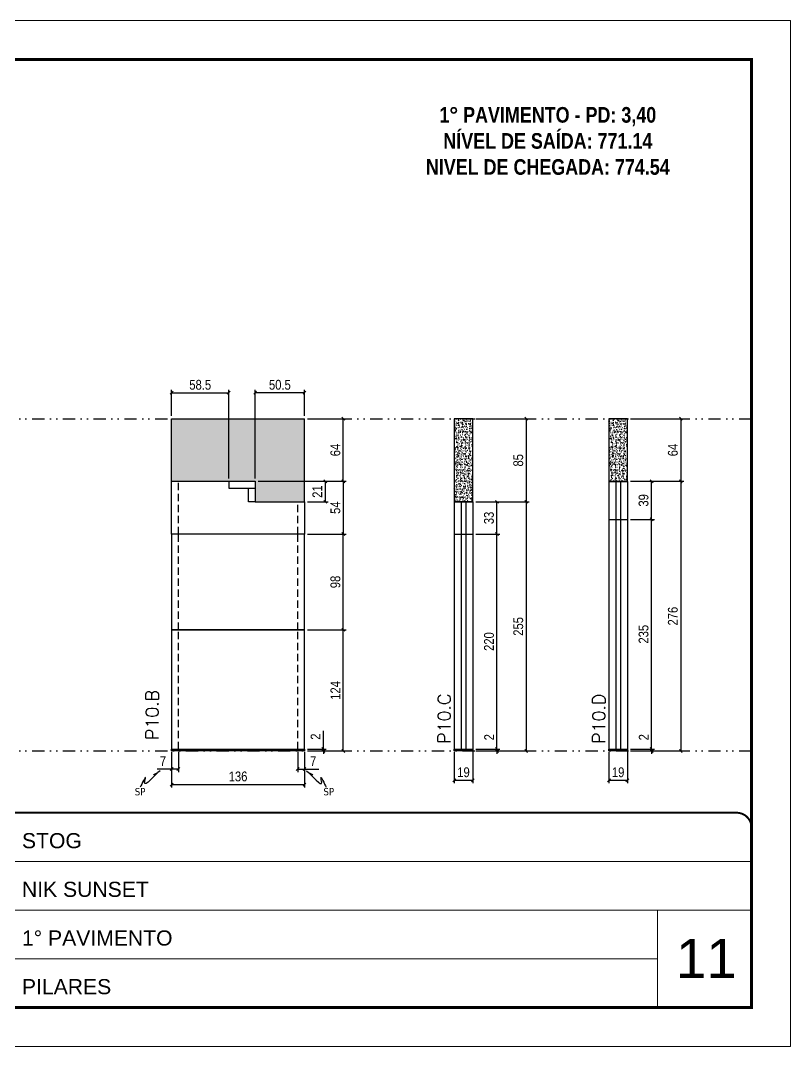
# Model space of a CAD drawing. Header units: millimetres. Extents: x 787 to 8287, y -592 to 17063.
# Drawn here: x 5306 to 6094, y 8597 to 9647 of the extents above; entities that cross this region are included whole.
import ezdxf

# ---------------------------------------------------------------- set-up
doc = ezdxf.new("R2010")
doc.units = ezdxf.units.MM
for name, pattern in [('CONTINUO', [0]), ('DASHED', [0.75, 0.5, -0.25]), ('DIVIDE2', [0.625, 0.25, -0.125, 0, -0.125, 0, -0.125]), ('HIDDEN', [0.375, 0.25, -0.125])]:
    doc.linetypes.add(name, pattern=pattern)
for name, color, linetype, lineweight in [('CARIMBO', 255, 'Continuous', 9), ('Folhas', 255, 'Continuous', 9), ('SARRAFO DE PRESSAO', 251, 'DASHED', 9), ('Texto Seção', 7, 'Continuous', 15)]:
    doc.layers.add(name, color=color, linetype=linetype, lineweight=lineweight)
for name, color, linetype in [('COTA', 241, 'Continuous'), ('NOMENCLATURA', 7, 'Continuous'), ('Nível', 160, 'Continuous'), ('Painéis', 200, 'Continuous'), ('SARR_2.2x7', 40, 'Continuous'), ('Sarrafo de Pressão', 42, 'HIDDEN'), ('texto', 7, 'Continuous')]:
    doc.layers.add(name, color=color, linetype=linetype)
doc.styles.add('ARIAL', font='arial.ttf')
doc.styles.add('COTA TECNICA', font='techl___.ttf', dxfattribs={"height": 10})
doc.styles.add('COTA TECNICA-50', font='techl___.ttf', dxfattribs={"height": 10})
doc.styles.add('REGUA-120', font='ROMANS.shx', dxfattribs={"height": 15})
doc.styles.add('ROMANC', font='techb___.ttf', dxfattribs={"height": 2.5})
doc.styles.get("Standard").update_dxf_attribs({"font": 'arial.ttf'})
doc.dimstyles.new('COTA PAINEL-50', dxfattribs={"dimtxt": 10, "dimasz": 3, "dimexe": 3, "dimexo": 3, "dimgap": 3, "dimtad": 1, "dimdec": 1, "dimzin": 12, "dimdsep": 46, "dimtxsty": 'COTA TECNICA-50', "dimblk1": 'OBLIQUE', "dimblk2": 'OBLIQUE', "dimsah": 1, "dimcen": 0.9, "dimclrd": 4, "dimclre": 4, "dimclrt": 240, "dimadec": 1, "dimazin": 3, "dimtfac": 1, "dimtdec": 1, "dimtmove": 0, "dimatfit": 3, "dimfxl": 0, "dimtolj": 1, "dimtzin": 12, "dimarcsym": 0})
doc.dimstyles.new('PAINEL', dxfattribs={"dimtxt": 10, "dimasz": 3, "dimexe": 3, "dimexo": 3, "dimgap": 3, "dimtad": 1, "dimdec": 1, "dimzin": 12, "dimdsep": 46, "dimtxsty": 'COTA TECNICA', "dimblk1": 'OBLIQUE', "dimblk2": 'OBLIQUE', "dimsah": 1, "dimcen": 0.9, "dimclrd": 4, "dimclre": 4, "dimclrt": 240, "dimadec": 1, "dimazin": 3, "dimtfac": 1, "dimtdec": 1, "dimtmove": 0, "dimatfit": 3, "dimfxl": 0, "dimtolj": 1, "dimtzin": 12, "dimarcsym": 0})
doc.dimstyles.get("Standard").update_dxf_attribs({"dimtxt": 0.18, "dimasz": 0.18, "dimexe": 0.18, "dimexo": 0.0625, "dimgap": 0.09, "dimtad": 0, "dimtih": 1, "dimtoh": 1, "dimdec": 4, "dimzin": 0, "dimdsep": 46, "dimtxsty": 'Standard', "dimcen": 0.09, "dimadec": 0, "dimazin": 0, "dimtfac": 1, "dimtdec": 4, "dimtofl": 0, "dimtmove": 0, "dimatfit": 3, "dimfxl": 0, "dimtolj": 1, "dimtzin": 0, "dimarcsym": 0})

# ---------------------------------------------------------------- blocks, each defined once
blk = doc.blocks.new('9999999999')
at = {"color": 30, "linetype": 'CONTINUO'}
for p, q in [((98564.6, 34379.6), (99584, 34379.6)), ((98564.6, 34329.8), (99488, 34329.8)), ((99584, 34329.8), (99488, 34329.8)), ((99488, 34329.8), (99488, 34230.2)), ((98564.6, 34280), (99488, 34280))]:
    blk.add_line(p, q, dxfattribs=at)
at = {"color": 30, "linetype": 'CONTINUO', "const_width": 2}
blk.add_lwpolyline([(99584, 34230.2), (99584, 34414.4, 0.414214), (99569, 34429.4), (98229, 34429.4, 0.414214), (98214, 34414.4), (98214, 34245.2, 0.414214), (98229, 34230.2), (99584, 34230.2)], format="xyb", dxfattribs=at)
at = {"layer": 'Folhas'}
blk.add_lwpolyline([(98139, 34190.2), (99624, 34190.2), (99624, 35240.2), (98139, 35240.2)], close=True, dxfattribs=at)
at = {"layer": 'Folhas', "color": 30, "const_width": 3}
blk.add_lwpolyline([(98214, 34230.2), (99584, 34230.2), (99584, 35200.2), (98214, 35200.2)], close=True, dxfattribs=at)
at = {"color": 7, "linetype": 'Continuous', "ltscale": 5, "style": 'ARIAL'}
for s, height, p in [('STOG', 15.48, (98837.7, 34393.1)), ('NIK SUNSET', 15.48, (98837.7, 34343.3)), ('1° PAVIMENTO', 15.483, (98837.7, 34293.5)), ('PILARES', 15.48, (98837.7, 34243.7))]:
    blk.add_text(s, height=height, dxfattribs=at).set_placement(p)
blk = doc.blocks.new('_Oblique')
at = {"color": 0, "linetype": 'ByBlock', "lineweight": -2}
blk.add_line((-0.5, -0.5), (0.5, 0.5), dxfattribs=at)
blk = doc.blocks.new('*D201')
at = {"layer": 'COTA', "color": 4, "lineweight": -2}
for p, q in [((5460.8, 8898.4), (5460.8, 8862)), ((5596.8, 8898.4), (5596.8, 8862)), ((5460.8, 8865), (5596.8, 8865))]:
    blk.add_line(p, q, dxfattribs=at)
at = {"layer": 'Defpoints', "color": 0}
for p in [(5460.8, 8901.4), (5596.8, 8901.4), (5596.8, 8865)]:
    blk.add_point(p, dxfattribs=at)
at = {"layer": 'COTA', "color": 4, "lineweight": -2, "xscale": 3, "yscale": 3, "zscale": 3, "rotation": 180}
blk.add_blockref('_Oblique', (5460.8, 8865), dxfattribs=at)
at = {"layer": 'COTA', "color": 4, "lineweight": -2, "xscale": 3, "yscale": 3, "zscale": 3}
blk.add_blockref('_Oblique', (5596.8, 8865), dxfattribs=at)
at = {"layer": 'COTA', "color": 240, "insert": (5528.8, 8873.3), "char_height": 10, "attachment_point": 5, "style": 'COTA TECNICA'}
blk.add_mtext('\\A1;136', dxfattribs=at)
blk = doc.blocks.new('*D202')
at = {"layer": 'COTA', "color": 4, "lineweight": -2}
for p, q in [((5460.8, 8896.4), (5460.8, 8877.9)), ((5467.8, 8898.4), (5467.8, 8877.9)), ((5460.8, 8880.9), (5446.1, 8880.9)), ((5467.8, 8880.9), (5460.8, 8880.9))]:
    blk.add_line(p, q, dxfattribs=at)
at = {"layer": 'Defpoints', "color": 0}
for p in [(5460.8, 8899.4), (5467.8, 8901.4), (5460.8, 8880.9)]:
    blk.add_point(p, dxfattribs=at)
at = {"layer": 'COTA', "color": 4, "lineweight": -2, "xscale": 3, "yscale": 3, "zscale": 3, "rotation": 180}
blk.add_blockref('_Oblique', (5460.8, 8880.9), dxfattribs=at)
at = {"layer": 'COTA', "color": 4, "lineweight": -2, "xscale": 3, "yscale": 3, "zscale": 3}
blk.add_blockref('_Oblique', (5467.8, 8880.9), dxfattribs=at)
at = {"layer": 'COTA', "color": 240, "insert": (5452, 8889), "char_height": 10, "attachment_point": 5, "style": 'COTA TECNICA-50'}
blk.add_mtext('\\A1;7', dxfattribs=at)
blk = doc.blocks.new('*D203')
at = {"layer": 'COTA', "color": 4, "lineweight": -2}
for p, q in [((5589.8, 8898.4), (5589.8, 8877.9)), ((5596.8, 8896.4), (5596.8, 8877.9)), ((5589.8, 8880.9), (5596.8, 8880.9)), ((5596.8, 8880.9), (5611.6, 8880.9))]:
    blk.add_line(p, q, dxfattribs=at)
at = {"layer": 'Defpoints', "color": 0}
for p in [(5589.8, 8901.4), (5596.8, 8899.4), (5596.8, 8880.9)]:
    blk.add_point(p, dxfattribs=at)
at = {"layer": 'COTA', "color": 4, "lineweight": -2, "xscale": 3, "yscale": 3, "zscale": 3, "rotation": 180}
blk.add_blockref('_Oblique', (5589.8, 8880.9), dxfattribs=at)
at = {"layer": 'COTA', "color": 4, "lineweight": -2, "xscale": 3, "yscale": 3, "zscale": 3}
blk.add_blockref('_Oblique', (5596.8, 8880.9), dxfattribs=at)
at = {"layer": 'COTA', "color": 240, "insert": (5605.7, 8889), "char_height": 10, "attachment_point": 5, "style": 'COTA TECNICA-50'}
blk.add_mtext('\\A1;7', dxfattribs=at)
blk = doc.blocks.new('*D204')
at = {"layer": 'COTA', "color": 4, "linetype": 'ByBlock', "lineweight": -2}
for p, q in [((5599.8, 9023.4), (5639.5, 9023.4)), ((5636.5, 8899.4), (5636.5, 9023.4)), ((5599.8, 8899.4), (5639.5, 8899.4))]:
    blk.add_line(p, q, dxfattribs=at)
at = {"layer": 'Defpoints', "color": 0, "linetype": 'ByBlock'}
for p in [(5596.8, 9023.4), (5636.5, 9023.4), (5596.8, 8899.4)]:
    blk.add_point(p, dxfattribs=at)
at = {"layer": 'COTA', "color": 4, "linetype": 'ByBlock', "lineweight": -2, "xscale": 3, "yscale": 3, "zscale": 3}
for p, rotation in [((5636.5, 9023.4), 90), ((5636.5, 8899.4), 270)]:
    blk.add_blockref('_Oblique', p, dxfattribs=dict(at, rotation=rotation))
at = {"layer": 'COTA', "color": 240, "linetype": 'ByBlock', "insert": (5628.4, 8961.4), "char_height": 10, "attachment_point": 5, "rotation": 90, "style": 'COTA TECNICA'}
blk.add_mtext('\\A1;124', dxfattribs=at)
blk = doc.blocks.new('*D205')
at = {"layer": 'COTA', "color": 4, "lineweight": -2}
for p, q in [((5616.1, 8901.4), (5616.1, 8920.2)), ((5599.8, 8901.4), (5619.1, 8901.4)), ((5599.8, 8899.4), (5619.1, 8899.4)), ((5616.1, 8899.4), (5616.1, 8901.4)), ((5616.1, 8899.4), (5616.1, 8896.4))]:
    blk.add_line(p, q, dxfattribs=at)
at = {"layer": 'Defpoints', "color": 0}
for p in [(5596.8, 8901.4), (5596.8, 8899.4), (5616.1, 8899.4)]:
    blk.add_point(p, dxfattribs=at)
at = {"layer": 'COTA', "color": 4, "lineweight": -2, "xscale": 3, "yscale": 3, "zscale": 3}
for p, rotation in [((5616.1, 8901.4), 270), ((5616.1, 8899.4), 90)]:
    blk.add_blockref('_Oblique', p, dxfattribs=dict(at, rotation=rotation))
at = {"layer": 'COTA', "color": 240, "insert": (5608.1, 8914.1), "char_height": 10, "attachment_point": 5, "rotation": 90, "style": 'COTA TECNICA-50'}
blk.add_mtext('\\A1;2', dxfattribs=at)
blk = doc.blocks.new('*D206')
at = {"layer": 'COTA', "color": 4, "linetype": 'ByBlock', "lineweight": -2}
for p, q in [((5599.8, 9023.4), (5639.5, 9023.4)), ((5636.5, 8899.4), (5636.5, 9023.4)), ((5599.8, 8899.4), (5639.5, 8899.4))]:
    blk.add_line(p, q, dxfattribs=at)
at = {"layer": 'Defpoints', "color": 0, "linetype": 'ByBlock'}
for p in [(5596.8, 9023.4), (5636.5, 9023.4), (5596.8, 8899.4)]:
    blk.add_point(p, dxfattribs=at)
at = {"layer": 'COTA', "color": 4, "linetype": 'ByBlock', "lineweight": -2, "xscale": 3, "yscale": 3, "zscale": 3}
for p, rotation in [((5636.5, 9023.4), 90), ((5636.5, 8899.4), 270)]:
    blk.add_blockref('_Oblique', p, dxfattribs=dict(at, rotation=rotation))
at = {"layer": 'COTA', "color": 240, "linetype": 'ByBlock', "insert": (5628.4, 8961.4), "char_height": 10, "attachment_point": 5, "rotation": 90, "style": 'COTA TECNICA'}
blk.add_mtext('\\A1;124', dxfattribs=at)
blk = doc.blocks.new('*D207')
at = {"layer": 'COTA', "color": 4, "lineweight": -2}
for p, q in [((5599.8, 9121.4), (5639.5, 9121.4)), ((5636.5, 9023.4), (5636.5, 9121.4)), ((5599.8, 9023.4), (5639.5, 9023.4))]:
    blk.add_line(p, q, dxfattribs=at)
at = {"layer": 'Defpoints', "color": 0}
for p in [(5596.8, 9121.4), (5636.5, 9121.4), (5596.8, 9023.4)]:
    blk.add_point(p, dxfattribs=at)
at = {"layer": 'COTA', "color": 4, "lineweight": -2, "xscale": 3, "yscale": 3, "zscale": 3}
for p, rotation in [((5636.5, 9121.4), 90), ((5636.5, 9023.4), 270)]:
    blk.add_blockref('_Oblique', p, dxfattribs=dict(at, rotation=rotation))
at = {"layer": 'COTA', "color": 240, "insert": (5628.4, 9072.4), "char_height": 10, "attachment_point": 5, "rotation": 90, "style": 'COTA TECNICA-50'}
blk.add_mtext('\\A1;98', dxfattribs=at)
blk = doc.blocks.new('*D208')
at = {"layer": 'COTA', "color": 4, "lineweight": -2}
for p, q in [((5599.8, 9239.4), (5639.5, 9239.4)), ((5636.5, 9175.4), (5636.5, 9239.4)), ((5549.3, 9175.4), (5639.5, 9175.4))]:
    blk.add_line(p, q, dxfattribs=at)
at = {"layer": 'Defpoints', "color": 0}
for p in [(5596.8, 9239.4), (5636.5, 9239.4), (5546.3, 9175.4)]:
    blk.add_point(p, dxfattribs=at)
at = {"layer": 'COTA', "color": 4, "lineweight": -2, "xscale": 3, "yscale": 3, "zscale": 3}
for p, rotation in [((5636.5, 9239.4), 90), ((5636.5, 9175.4), 270)]:
    blk.add_blockref('_Oblique', p, dxfattribs=dict(at, rotation=rotation))
at = {"layer": 'COTA', "color": 240, "insert": (5628.4, 9207.4), "char_height": 10, "attachment_point": 5, "rotation": 90, "style": 'COTA TECNICA-50'}
blk.add_mtext('\\A1;64', dxfattribs=at)
blk = doc.blocks.new('*D209')
at = {"layer": 'COTA', "color": 4, "lineweight": -2}
for p, q in [((5549.3, 9175.4), (5639.5, 9175.4)), ((5636.5, 9175.4), (5636.5, 9121.4)), ((5599.8, 9121.4), (5639.5, 9121.4))]:
    blk.add_line(p, q, dxfattribs=at)
at = {"layer": 'Defpoints', "color": 0}
for p in [(5546.3, 9175.4), (5596.8, 9121.4), (5636.5, 9121.4)]:
    blk.add_point(p, dxfattribs=at)
at = {"layer": 'COTA', "color": 4, "lineweight": -2, "xscale": 3, "yscale": 3, "zscale": 3}
for p, rotation in [((5636.5, 9175.4), 90), ((5636.5, 9121.4), 270)]:
    blk.add_blockref('_Oblique', p, dxfattribs=dict(at, rotation=rotation))
at = {"layer": 'COTA', "color": 240, "insert": (5628.4, 9148.4), "char_height": 10, "attachment_point": 5, "rotation": 90, "style": 'COTA TECNICA-50'}
blk.add_mtext('\\A1;54', dxfattribs=at)
blk = doc.blocks.new('*D210')
at = {"layer": 'COTA', "color": 4, "lineweight": -2}
for p, q in [((5750, 8898.4), (5750, 8866.5)), ((5769, 8898.4), (5769, 8866.5)), ((5750, 8869.5), (5769, 8869.5))]:
    blk.add_line(p, q, dxfattribs=at)
at = {"layer": 'Defpoints', "color": 0}
for p in [(5750, 8901.4), (5769, 8901.4), (5769, 8869.5)]:
    blk.add_point(p, dxfattribs=at)
at = {"layer": 'COTA', "color": 4, "lineweight": -2, "xscale": 3, "yscale": 3, "zscale": 3, "rotation": 180}
blk.add_blockref('_Oblique', (5750, 8869.5), dxfattribs=at)
at = {"layer": 'COTA', "color": 4, "lineweight": -2, "xscale": 3, "yscale": 3, "zscale": 3}
blk.add_blockref('_Oblique', (5769, 8869.5), dxfattribs=at)
at = {"layer": 'COTA', "color": 240, "insert": (5759.5, 8877.6), "char_height": 10, "attachment_point": 5, "style": 'COTA TECNICA'}
blk.add_mtext('\\A1;19', dxfattribs=at)
blk = doc.blocks.new('*D211')
at = {"layer": 'COTA', "color": 4, "lineweight": -2}
for p, q in [((5793.7, 8901.4), (5793.7, 8919.5)), ((5772, 8901.4), (5796.7, 8901.4)), ((5772, 8899.4), (5796.7, 8899.4)), ((5793.7, 8899.4), (5793.7, 8901.4)), ((5793.7, 8899.4), (5793.7, 8896.4))]:
    blk.add_line(p, q, dxfattribs=at)
at = {"layer": 'Defpoints', "color": 0}
for p in [(5769, 8901.4), (5769, 8899.4), (5793.7, 8901.4)]:
    blk.add_point(p, dxfattribs=at)
at = {"layer": 'COTA', "color": 4, "lineweight": -2, "xscale": 3, "yscale": 3, "zscale": 3}
for p, rotation in [((5793.7, 8901.4), 270), ((5793.7, 8899.4), 90)]:
    blk.add_blockref('_Oblique', p, dxfattribs=dict(at, rotation=rotation))
at = {"layer": 'COTA', "color": 240, "insert": (5785.7, 8913.5), "char_height": 10, "attachment_point": 5, "rotation": 90, "style": 'COTA TECNICA-50'}
blk.add_mtext('\\A1;2', dxfattribs=at)
blk = doc.blocks.new('*D1184')
at = {"layer": 'COTA', "color": 4, "linetype": 'ByBlock', "lineweight": -2}
for p, q in [((5772, 9239.4), (5826.6, 9239.4)), ((5823.6, 9239.4), (5823.6, 9154.4)), ((5772, 9154.4), (5826.6, 9154.4))]:
    blk.add_line(p, q, dxfattribs=at)
at = {"layer": 'Defpoints', "color": 0, "linetype": 'ByBlock'}
for p in [(5769, 9239.4), (5769, 9154.4), (5823.6, 9154.4)]:
    blk.add_point(p, dxfattribs=at)
at = {"layer": 'COTA', "color": 4, "linetype": 'ByBlock', "lineweight": -2, "xscale": 3, "yscale": 3, "zscale": 3}
for p, rotation in [((5823.6, 9239.4), 90), ((5823.6, 9154.4), 270)]:
    blk.add_blockref('_Oblique', p, dxfattribs=dict(at, rotation=rotation))
at = {"layer": 'COTA', "color": 240, "linetype": 'ByBlock', "insert": (5815.5, 9196.9), "char_height": 10, "attachment_point": 5, "rotation": 90, "style": 'COTA TECNICA'}
blk.add_mtext('\\A1;85', dxfattribs=at)
blk = doc.blocks.new('*D1190')
at = {"layer": 'COTA', "color": 4, "lineweight": -2}
for p, q in [((5772, 9121.4), (5796.7, 9121.4)), ((5793.7, 8901.4), (5793.7, 9121.4)), ((5772, 8901.4), (5796.7, 8901.4))]:
    blk.add_line(p, q, dxfattribs=at)
at = {"layer": 'Defpoints', "color": 0}
for p in [(5769, 9121.4), (5793.7, 9121.4), (5769, 8901.4)]:
    blk.add_point(p, dxfattribs=at)
at = {"layer": 'COTA', "color": 4, "lineweight": -2, "xscale": 3, "yscale": 3, "zscale": 3}
for p, rotation in [((5793.7, 9121.4), 90), ((5793.7, 8901.4), 270)]:
    blk.add_blockref('_Oblique', p, dxfattribs=dict(at, rotation=rotation))
at = {"layer": 'COTA', "color": 240, "insert": (5785.6, 9011.4), "char_height": 10, "attachment_point": 5, "rotation": 90, "style": 'COTA TECNICA-50'}
blk.add_mtext('\\A1;220', dxfattribs=at)
blk = doc.blocks.new('*D217')
at = {"layer": 'COTA', "color": 4, "lineweight": -2}
for p, q in [((5772, 9154.4), (5796.7, 9154.4)), ((5793.7, 9121.4), (5793.7, 9154.4)), ((5772, 9121.4), (5796.7, 9121.4))]:
    blk.add_line(p, q, dxfattribs=at)
at = {"layer": 'Defpoints', "color": 0}
for p in [(5769, 9154.4), (5793.7, 9154.4), (5769, 9121.4)]:
    blk.add_point(p, dxfattribs=at)
at = {"layer": 'COTA', "color": 4, "lineweight": -2, "xscale": 3, "yscale": 3, "zscale": 3}
for p, rotation in [((5793.7, 9154.4), 90), ((5793.7, 9121.4), 270)]:
    blk.add_blockref('_Oblique', p, dxfattribs=dict(at, rotation=rotation))
at = {"layer": 'COTA', "color": 240, "insert": (5785.5, 9137.9), "char_height": 10, "attachment_point": 5, "rotation": 90, "style": 'COTA TECNICA-50'}
blk.add_mtext('\\A1;33', dxfattribs=at)
blk = doc.blocks.new('*D218')
at = {"layer": 'COTA', "color": 4, "lineweight": -2}
for p, q in [((5546.3, 9178.4), (5546.3, 9269)), ((5596.8, 9266), (5546.3, 9266)), ((5596.8, 9242.4), (5596.8, 9269))]:
    blk.add_line(p, q, dxfattribs=at)
at = {"layer": 'Defpoints', "color": 0}
for p in [(5546.3, 9266), (5596.8, 9239.4), (5546.3, 9175.4)]:
    blk.add_point(p, dxfattribs=at)
at = {"layer": 'COTA', "color": 4, "lineweight": -2, "xscale": 3, "yscale": 3, "zscale": 3, "rotation": 180}
blk.add_blockref('_Oblique', (5546.3, 9266), dxfattribs=at)
at = {"layer": 'COTA', "color": 4, "lineweight": -2, "xscale": 3, "yscale": 3, "zscale": 3}
blk.add_blockref('_Oblique', (5596.8, 9266), dxfattribs=at)
at = {"layer": 'COTA', "color": 240, "insert": (5571.6, 9274.1), "char_height": 10, "attachment_point": 5, "style": 'COTA TECNICA'}
blk.add_mtext('\\A1;50.5', dxfattribs=at)
blk = doc.blocks.new('*D219')
at = {"layer": 'COTA', "color": 4, "lineweight": -2}
for p, q in [((5908.2, 8898.4), (5908.2, 8866.5)), ((5927.2, 8898.4), (5927.2, 8866.5)), ((5908.2, 8869.5), (5927.2, 8869.5))]:
    blk.add_line(p, q, dxfattribs=at)
at = {"layer": 'Defpoints', "color": 0}
for p in [(5908.2, 8901.4), (5927.2, 8901.4), (5927.2, 8869.5)]:
    blk.add_point(p, dxfattribs=at)
at = {"layer": 'COTA', "color": 4, "lineweight": -2, "xscale": 3, "yscale": 3, "zscale": 3, "rotation": 180}
blk.add_blockref('_Oblique', (5908.2, 8869.5), dxfattribs=at)
at = {"layer": 'COTA', "color": 4, "lineweight": -2, "xscale": 3, "yscale": 3, "zscale": 3}
blk.add_blockref('_Oblique', (5927.2, 8869.5), dxfattribs=at)
at = {"layer": 'COTA', "color": 240, "insert": (5917.7, 8877.6), "char_height": 10, "attachment_point": 5, "style": 'COTA TECNICA'}
blk.add_mtext('\\A1;19', dxfattribs=at)
blk = doc.blocks.new('*D3305')
at = {"layer": 'Defpoints', "color": 0}
for p in [(5769, 9154.4), (5769, 8899.4), (5823.6, 8899.4)]:
    blk.add_point(p, dxfattribs=at)
at = {"layer": 'Painéis', "color": 4, "lineweight": -2}
for p, q in [((5772, 9154.4), (5826.6, 9154.4)), ((5823.6, 9154.4), (5823.6, 8899.4)), ((5772, 8899.4), (5826.6, 8899.4))]:
    blk.add_line(p, q, dxfattribs=at)
at = {"layer": 'Painéis', "color": 4, "lineweight": -2, "xscale": 3, "yscale": 3, "zscale": 3}
for p, rotation in [((5823.6, 9154.4), 90), ((5823.6, 8899.4), 270)]:
    blk.add_blockref('_Oblique', p, dxfattribs=dict(at, rotation=rotation))
at = {"layer": 'Painéis', "color": 240, "insert": (5815.5, 9026.9), "char_height": 10, "attachment_point": 5, "rotation": 90, "style": 'COTA TECNICA'}
blk.add_mtext('\\A1;255', dxfattribs=at)
blk = doc.blocks.new('*D3306')
at = {"layer": 'COTA', "color": 4, "lineweight": -2}
for p, q in [((5951.9, 8901.4), (5951.9, 8919.5)), ((5930.2, 8901.4), (5954.9, 8901.4)), ((5930.2, 8899.4), (5954.9, 8899.4)), ((5951.9, 8899.4), (5951.9, 8901.4)), ((5951.9, 8899.4), (5951.9, 8896.4))]:
    blk.add_line(p, q, dxfattribs=at)
at = {"layer": 'Defpoints', "color": 0}
for p in [(5927.2, 8901.4), (5927.2, 8899.4), (5951.9, 8901.4)]:
    blk.add_point(p, dxfattribs=at)
at = {"layer": 'COTA', "color": 4, "lineweight": -2, "xscale": 3, "yscale": 3, "zscale": 3}
for p, rotation in [((5951.9, 8901.4), 270), ((5951.9, 8899.4), 90)]:
    blk.add_blockref('_Oblique', p, dxfattribs=dict(at, rotation=rotation))
at = {"layer": 'COTA', "color": 240, "insert": (5943.9, 8913.5), "char_height": 10, "attachment_point": 5, "rotation": 90, "style": 'COTA TECNICA-50'}
blk.add_mtext('\\A1;2', dxfattribs=at)
blk = doc.blocks.new('*D3309')
at = {"layer": 'COTA', "color": 4, "linetype": 'ByBlock', "lineweight": -2}
for p, q in [((5930.2, 9239.4), (5984.8, 9239.4)), ((5981.8, 9239.4), (5981.8, 9175.4)), ((5930.2, 9175.4), (5984.8, 9175.4))]:
    blk.add_line(p, q, dxfattribs=at)
at = {"layer": 'Defpoints', "color": 0, "linetype": 'ByBlock'}
for p in [(5927.2, 9239.4), (5927.2, 9175.4), (5981.8, 9175.4)]:
    blk.add_point(p, dxfattribs=at)
at = {"layer": 'COTA', "color": 4, "linetype": 'ByBlock', "lineweight": -2, "xscale": 3, "yscale": 3, "zscale": 3}
for p, rotation in [((5981.8, 9239.4), 90), ((5981.8, 9175.4), 270)]:
    blk.add_blockref('_Oblique', p, dxfattribs=dict(at, rotation=rotation))
at = {"layer": 'COTA', "color": 240, "linetype": 'ByBlock', "insert": (5973.7, 9207.4), "char_height": 10, "attachment_point": 5, "rotation": 90, "style": 'COTA TECNICA'}
blk.add_mtext('\\A1;64', dxfattribs=at)
blk = doc.blocks.new('*D3310')
at = {"layer": 'COTA', "color": 4, "lineweight": -2}
for p, q in [((5930.2, 9136.4), (5954.9, 9136.4)), ((5951.9, 8901.4), (5951.9, 9136.4)), ((5930.2, 8901.4), (5954.9, 8901.4))]:
    blk.add_line(p, q, dxfattribs=at)
at = {"layer": 'Defpoints', "color": 0}
for p in [(5927.2, 9136.4), (5951.9, 9136.4), (5927.2, 8901.4)]:
    blk.add_point(p, dxfattribs=at)
at = {"layer": 'COTA', "color": 4, "lineweight": -2, "xscale": 3, "yscale": 3, "zscale": 3}
for p, rotation in [((5951.9, 9136.4), 90), ((5951.9, 8901.4), 270)]:
    blk.add_blockref('_Oblique', p, dxfattribs=dict(at, rotation=rotation))
at = {"layer": 'COTA', "color": 240, "insert": (5943.7, 9018.9), "char_height": 10, "attachment_point": 5, "rotation": 90, "style": 'COTA TECNICA-50'}
blk.add_mtext('\\A1;235', dxfattribs=at)
blk = doc.blocks.new('*D3307')
at = {"layer": 'COTA', "color": 4, "lineweight": -2}
for p, q in [((5930.2, 9175.4), (5954.9, 9175.4)), ((5951.9, 9136.4), (5951.9, 9175.4)), ((5930.2, 9136.4), (5954.9, 9136.4))]:
    blk.add_line(p, q, dxfattribs=at)
at = {"layer": 'Defpoints', "color": 0}
for p in [(5927.2, 9175.4), (5951.9, 9175.4), (5927.2, 9136.4)]:
    blk.add_point(p, dxfattribs=at)
at = {"layer": 'COTA', "color": 4, "lineweight": -2, "xscale": 3, "yscale": 3, "zscale": 3}
for p, rotation in [((5951.9, 9175.4), 90), ((5951.9, 9136.4), 270)]:
    blk.add_blockref('_Oblique', p, dxfattribs=dict(at, rotation=rotation))
at = {"layer": 'COTA', "color": 240, "insert": (5943.7, 9155.9), "char_height": 10, "attachment_point": 5, "rotation": 90, "style": 'COTA TECNICA-50'}
blk.add_mtext('\\A1;39', dxfattribs=at)
blk = doc.blocks.new('*D3308')
at = {"layer": 'Defpoints', "color": 0}
for p in [(5927.2, 9175.4), (5927.2, 8899.4), (5981.8, 8899.4)]:
    blk.add_point(p, dxfattribs=at)
at = {"layer": 'Painéis', "color": 4, "lineweight": -2}
for p, q in [((5930.2, 9175.4), (5984.8, 9175.4)), ((5981.8, 9175.4), (5981.8, 8899.4)), ((5930.2, 8899.4), (5984.8, 8899.4))]:
    blk.add_line(p, q, dxfattribs=at)
at = {"layer": 'Painéis', "color": 4, "lineweight": -2, "xscale": 3, "yscale": 3, "zscale": 3}
for p, rotation in [((5981.8, 9175.4), 90), ((5981.8, 8899.4), 270)]:
    blk.add_blockref('_Oblique', p, dxfattribs=dict(at, rotation=rotation))
at = {"layer": 'Painéis', "color": 240, "insert": (5973.7, 9037.4), "char_height": 10, "attachment_point": 5, "rotation": 90, "style": 'COTA TECNICA'}
blk.add_mtext('\\A1;276', dxfattribs=at)
blk = doc.blocks.new('*D3313')
at = {"layer": 'Defpoints', "color": 0}
for p in [(5596.8, 9175.4), (5596.8, 9154.4), (5618, 9154.4)]:
    blk.add_point(p, dxfattribs=at)
at = {"layer": 'Painéis', "color": 4, "lineweight": -2}
for p, q in [((5599.8, 9175.4), (5621, 9175.4)), ((5618, 9175.4), (5618, 9154.4)), ((5599.8, 9154.4), (5621, 9154.4))]:
    blk.add_line(p, q, dxfattribs=at)
at = {"layer": 'Painéis', "color": 4, "lineweight": -2, "xscale": 3, "yscale": 3, "zscale": 3}
for p, rotation in [((5618, 9175.4), 90), ((5618, 9154.4), 270)]:
    blk.add_blockref('_Oblique', p, dxfattribs=dict(at, rotation=rotation))
at = {"layer": 'Painéis', "color": 240, "insert": (5609.9, 9164.9), "char_height": 10, "attachment_point": 5, "rotation": 90, "style": 'COTA TECNICA'}
blk.add_mtext('\\A1;21', dxfattribs=at)
blk = doc.blocks.new('*D3314')
at = {"layer": 'Defpoints', "color": 0}
for p in [(5519.3, 9266), (5460.8, 9239.4), (5519.3, 9175.4)]:
    blk.add_point(p, dxfattribs=at)
at = {"layer": 'Painéis', "color": 4, "lineweight": -2}
for p, q in [((5460.8, 9242.4), (5460.8, 9269)), ((5460.8, 9266), (5519.3, 9266)), ((5519.3, 9178.4), (5519.3, 9269))]:
    blk.add_line(p, q, dxfattribs=at)
at = {"layer": 'Painéis', "color": 4, "lineweight": -2, "xscale": 3, "yscale": 3, "zscale": 3, "rotation": 180}
blk.add_blockref('_Oblique', (5460.8, 9266), dxfattribs=at)
at = {"layer": 'Painéis', "color": 4, "lineweight": -2, "xscale": 3, "yscale": 3, "zscale": 3}
blk.add_blockref('_Oblique', (5519.3, 9266), dxfattribs=at)
at = {"layer": 'Painéis', "color": 240, "insert": (5490.1, 9274.1), "char_height": 10, "attachment_point": 5, "style": 'COTA TECNICA'}
blk.add_mtext('\\A1;58.5', dxfattribs=at)

msp = doc.modelspace()

# ---------------------------------------------------------------- hatches: boundary and pattern name
at = {"layer": 'COTA', "linetype": 'ByBlock'}
h = msp.add_hatch(dxfattribs=at)
h.set_pattern_fill('AR-CONC', color=256, scale=0.03)
h.set_pattern_definition([(50, (-3307.9125, 5127.411), (5.46554, -0.4781726), [0.5715, -6.2865]), (355, (-3307.9125, 5127.411), (-1.0573026, 5.7317054), [0.4572, -5.0292175]), (100.451445, (-3307.457, 5127.371), (4.4082374, 5.2535326), [0.4857003, -5.3427073]), (46.1842, (-3307.9125, 5128.935), (8.132371, -1.26127), [0.85725, -9.42975]), (96.63556, (-3307.235, 5128.83), (7.122124, 7.422784), [0.728551, -8.014068]), (351.18415, (-3307.9125, 5128.935), (7.122124, 7.422784), [0.685799, -7.543792]), (21, (-3307.1505, 5128.554), (4.5484317, -3.067956), [0.5715, -6.2865]), (326, (-3307.1505, 5128.554), (1.854061, 5.525639), [0.4572, -5.0292]), (71.451445, (-3306.7715, 5128.298), (6.4024926, 2.457683), [0.4857003, -5.342698]), (37.5, (-3307.9125, 5127.4108), (0.0926581, 2.53665117), [0, -4.96824, 0, -5.1054, 0, -5.04825]), (7.5, (-3307.9125, 5127.4108), (2.0045899, 3.00541724), [0, -2.91084, 0, -4.85394, 0, -1.92405]), (327.5, (-3309.6118, 5127.4108), (4.06771786, -0.1718623), [0, -1.905, 0, -5.9436, 0, -7.8867]), (317.5, (-3310.3738, 5127.4108), (4.4438754, 0.7627947), [0, -2.4765, 0, -3.94716, 0, -5.6007])])
h.paths.add_polyline_path([(5460.84, 9154.4), (5460.84, 9175.4), (5546.34, 9175.4), (5546.34, 9154.4), (5596.83, 9154.4), (5596.84, 9239.4), (5460.84, 9239.4), (5460.83, 9154.4)])
h = msp.add_hatch(dxfattribs=at)
h.set_pattern_fill('AR-CONC', color=256, scale=0.03)
h.set_pattern_definition([(50, (-3339.119, 5127.411), (5.46554, -0.4781726), [0.5715, -6.2865]), (355, (-3339.119, 5127.411), (-1.0573026, 5.7317054), [0.4572, -5.0292175]), (100.451445, (-3338.6634, 5127.371), (4.4082374, 5.2535326), [0.4857003, -5.3427073]), (46.1842, (-3339.119, 5128.935), (8.132371, -1.26127), [0.85725, -9.42975]), (96.63556, (-3338.441, 5128.83), (7.122124, 7.422784), [0.728551, -8.014068]), (351.18415, (-3339.119, 5128.935), (7.122124, 7.422784), [0.685799, -7.543792]), (21, (-3338.357, 5128.554), (4.5484317, -3.067956), [0.5715, -6.2865]), (326, (-3338.357, 5128.554), (1.854061, 5.525639), [0.4572, -5.0292]), (71.451445, (-3337.978, 5128.298), (6.4024926, 2.457683), [0.4857003, -5.342698]), (37.5, (-3339.1189, 5127.4108), (0.0926581, 2.53665117), [0, -4.96824, 0, -5.1054, 0, -5.04825]), (7.5, (-3339.119, 5127.4108), (2.0045899, 3.00541724), [0, -2.91084, 0, -4.85394, 0, -1.92405]), (327.5, (-3340.8181, 5127.4108), (4.06771786, -0.1718623), [0, -1.905, 0, -5.9436, 0, -7.8867]), (317.5, (-3341.58, 5127.4108), (4.4438754, 0.7627947), [0, -2.4765, 0, -3.94716, 0, -5.6007])])
h.paths.add_polyline_path([(5769, 9239.4), (5750, 9239.4), (5750, 9154.38), (5769, 9154.38)])
h = msp.add_hatch(dxfattribs=at)
h.set_pattern_fill('AR-CONC', color=256, scale=0.03)
h.set_pattern_definition([(50, (-3180.908, 5127.411), (5.46554, -0.4781726), [0.5715, -6.2865]), (355, (-3180.908, 5127.411), (-1.0573026, 5.7317054), [0.4572, -5.0292175]), (100.451445, (-3180.4524, 5127.371), (4.4082374, 5.2535326), [0.4857003, -5.3427073]), (46.1842, (-3180.908, 5128.935), (8.132371, -1.26127), [0.85725, -9.42975]), (96.63556, (-3180.23, 5128.83), (7.122124, 7.422784), [0.728551, -8.014068]), (351.18415, (-3180.908, 5128.935), (7.122124, 7.422784), [0.685799, -7.543792]), (21, (-3180.146, 5128.554), (4.5484317, -3.067956), [0.5715, -6.2865]), (326, (-3180.146, 5128.554), (1.854061, 5.525639), [0.4572, -5.0292]), (71.451445, (-3179.767, 5128.298), (6.4024926, 2.457683), [0.4857003, -5.342698]), (37.5, (-3180.9079, 5127.4108), (0.0926581, 2.53665117), [0, -4.96824, 0, -5.1054, 0, -5.04825]), (7.5, (-3180.9079, 5127.4108), (2.0045899, 3.00541724), [0, -2.91084, 0, -4.85394, 0, -1.92405]), (327.5, (-3182.6071, 5127.4108), (4.06771786, -0.1718623), [0, -1.905, 0, -5.9436, 0, -7.8867]), (317.5, (-3183.369, 5127.4108), (4.4438754, 0.7627947), [0, -2.4765, 0, -3.94716, 0, -5.6007])])
h.paths.add_polyline_path([(5927.21, 9239.4), (5908.21, 9239.4), (5908.21, 9175.38), (5927.21, 9175.38)])

# ---------------------------------------------------------------- linework, layer by layer
for p, q in [((5460.84, 9175.4), (5460.84, 9239.4)), ((5460.84, 9239.4), (5596.84, 9239.4)), ((5596.84, 9239.4), (5596.84, 9239.4)), ((5596.84, 9154.4), (5596.84, 9239.4)), ((5519.34, 9175.4), (5519.34, 9168.4))]:
    msp.add_line(p, q, dxfattribs=at)
for points in [[(5750, 9154.38), (5769, 9154.38), (5769, 9239.4), (5750, 9239.4)], [(5908.21, 9175.38), (5927.21, 9175.38), (5927.21, 9239.4), (5908.21, 9239.4)]]:
    msp.add_lwpolyline(points, close=True, dxfattribs=at)
at = {"layer": 'Nível', "color": 4, "linetype": 'DIVIDE2', "ltscale": 50}
for p, q in [((5003.67, 9239.4), (6054, 9239.4)), ((5003.67, 8899.4), (6054, 8899.4))]:
    msp.add_line(p, q, dxfattribs=at)
at = {"layer": 'Painéis'}
for p, q in [((5535.84, 9175.4), (5546.34, 9175.4)), ((5546.34, 9175.4), (5546.34, 9154.4)), ((5908.21, 9175.38), (5908.21, 8901.4)), ((5908.21, 9175.38), (5927.21, 9175.38)), ((5927.21, 9175.38), (5908.21, 9175.38)), ((5927.21, 9175.38), (5927.21, 8901.4)), ((5546.34, 9154.4), (5596.84, 9154.4)), ((5750, 9154.38), (5750, 8901.4)), ((5750, 9154.38), (5769, 9154.38)), ((5769, 9154.38), (5750, 9154.38)), ((5769, 9154.38), (5769, 8901.4)), ((5908.21, 9136.4), (5927.21, 9136.4)), ((5750, 9121.4), (5769, 9121.4)), ((5750, 8901.4), (5769, 8901.4)), ((5750, 8901.4), (5769, 8901.4)), ((5750, 8899.4), (5750, 8901.4)), ((5769, 8899.4), (5750, 8899.4)), ((5769, 8901.4), (5769, 8899.4)), ((5908.21, 8901.4), (5927.21, 8901.4)), ((5908.21, 8901.4), (5927.21, 8901.4)), ((5908.21, 8899.4), (5908.21, 8901.4)), ((5927.21, 8899.4), (5908.21, 8899.4)), ((5927.21, 8901.4), (5927.21, 8899.4))]:
    msp.add_line(p, q, dxfattribs=at)
msp.add_lwpolyline([(5596.84, 9154.4), (5596.84, 9121.4), (5460.84, 9121.4), (5460.84, 9175.4), (5546.34, 9175.4)], dxfattribs=at)
for points in [[(5596.84, 9121.4), (5460.84, 9121.4), (5460.84, 9023.4), (5596.84, 9023.4)], [(5596.84, 9023.4), (5460.84, 9023.4), (5460.84, 8901.4), (5596.84, 8901.4)], [(5596.84, 8899.4), (5460.84, 8899.4), (5460.84, 8901.4), (5596.84, 8901.4)]]:
    msp.add_lwpolyline(points, close=True, dxfattribs=at)
at = {"layer": 'SARR_2.2x7'}
for p, q in [((5519.34, 9168.4), (5546.34, 9168.4)), ((5539.34, 9154.4), (5539.34, 9168.4)), ((5915.21, 9175.38), (5915.21, 8901.4)), ((5920.21, 9175.38), (5920.21, 8901.4)), ((5546.34, 9154.4), (5539.34, 9154.4)), ((5757, 9154.38), (5757, 8901.4)), ((5762, 9154.38), (5762, 8901.4))]:
    msp.add_line(p, q, dxfattribs=at)
at = {"layer": 'Sarrafo de Pressão', "ltscale": 30}
for p, q in [((5467.84, 9121.4), (5467.84, 9175.4)), ((5589.84, 9121.4), (5589.84, 9154.4)), ((5467.84, 9023.4), (5467.84, 9121.4)), ((5589.84, 9023.4), (5589.84, 9121.4)), ((5467.84, 8901.4), (5467.84, 9023.4)), ((5589.84, 8901.4), (5589.84, 9023.4))]:
    msp.add_line(p, q, dxfattribs=at)

# ---------------------------------------------------------------- block references
at = {"layer": 'SARRAFO DE PRESSAO', "color": 6, "linetype": 'ByBlock'}
msp.add_blockref('9999999999', (-93529.98, -25593.21), dxfattribs=at)

# ---------------------------------------------------------------- texts
at = {"layer": 'CARIMBO', "style": 'ARIAL'}
msp.add_text('11', height=40, dxfattribs=at).set_placement((5976.86, 8667.14))
at = {"layer": 'NOMENCLATURA', "color": 2, "insert": (5845.74, 9585.13), "char_height": 16, "attachment_point": 2, "style": 'ROMANC'}
msp.add_mtext_dynamic_manual_height_columns('\\P1° PAVIMENTO - PD: 3,40\\PNÍVEL DE SAÍDA: 771.14\\PNIVEL DE CHEGADA: 774.54', width=328.3607, gutter_width=1, heights=[0], dxfattribs=at)
at = {"layer": 'texto', "color": 0, "char_height": 7.5, "attachment_point": 5}
for insert in [(5428.59, 8857.73), (5621.62, 8857.73)]:
    msp.add_mtext('{\\fTahoma|b0|i0|c0|p34;\\C4;SP}', dxfattribs=dict(at, insert=insert))
at = {"layer": 'Texto Seção', "char_height": 13, "width": 285.3299, "attachment_point": 7, "rotation": 90, "style": 'REGUA-120'}
for s, insert in [('P10.B', (5447.37, 8910.65)), ('P10.C', (5746.29, 8906.81)), ('P10.D', (5904.5, 8906.81))]:
    msp.add_mtext(s, dxfattribs=dict(at, insert=insert))

# ---------------------------------------------------------------- dimensions: what is measured, and where the dimension line sits
at = {"layer": 'COTA'}
for base, p1, p2, dimstyle, picture, middle in [((5546.34, 9266.01), (5596.84, 9239.4), (5546.34, 9175.4), 'PAINEL', '*D218', (5571.59, 9274.12)), ((5596.84, 8880.89), (5589.84, 8901.4), (5596.84, 8899.4), 'COTA PAINEL-50', '*D203', (5605.71, 8888.97))]:
    dim = msp.add_linear_dim(base=base, p1=p1, p2=p2, dimstyle=dimstyle, dxfattribs=at)
    dim.commit()
    dim.dimension.update_dxf_attribs({"geometry": picture, "text_midpoint": middle})
for base, p1, p2, angle, picture, middle in [((5636.48, 9239.4), (5546.34, 9175.4), (5596.84, 9239.4), 90, '*D208', (5628.38, 9207.4)), ((5636.48, 9121.4), (5546.34, 9175.4), (5596.84, 9121.4), 90, '*D209', (5628.37, 9148.4)), ((5951.92, 9175.38), (5927.21, 9136.4), (5927.21, 9175.38), 90, '*D3307', (5943.67, 9155.89)), ((5793.71, 9154.38), (5769, 9121.4), (5769, 9154.38), 90, '*D217', (5785.49, 9137.89)), ((5951.92, 9136.4), (5927.21, 8901.4), (5927.21, 9136.4), 90, '*D3310', (5943.7, 9018.9)), ((5636.48, 9121.4), (5596.84, 9023.4), (5596.84, 9121.4), 90, '*D207', (5628.38, 9072.4)), ((5793.71, 9121.4), (5769, 8901.4), (5769, 9121.4), 90, '*D1190', (5785.61, 9011.4)), ((5460.84, 8880.89), (5467.84, 8901.4), (5460.84, 8899.4), 180, '*D202', (5451.97, 8888.97))]:
    dim = msp.add_linear_dim(base=base, p1=p1, p2=p2, angle=angle, dimstyle='COTA PAINEL-50', dxfattribs=at)
    dim.commit()
    dim.dimension.update_dxf_attribs({"geometry": picture, "text_midpoint": middle})
at = {"layer": 'COTA', "linetype": 'ByBlock'}
for base, p1, p2, picture, middle in [((5823.61, 9154.38), (5769, 9239.4), (5769, 9154.38), '*D1184', (5815.48, 9196.89)), ((5981.82, 9175.38), (5927.21, 9239.4), (5927.21, 9175.38), '*D3309', (5973.72, 9207.39))]:
    dim = msp.add_linear_dim(base=base, p1=p1, p2=p2, angle=90, dimstyle='PAINEL', dxfattribs=at)
    dim.commit()
    dim.dimension.update_dxf_attribs({"geometry": picture, "text_midpoint": middle})
for picture in ['*D204', '*D206']:
    dim = msp.add_aligned_dim(p1=(5596.84, 8899.4), p2=(5596.84, 9023.4), distance=-39.64, dimstyle='PAINEL', dxfattribs=at)
    dim.commit()
    dim.dimension.update_dxf_attribs({"geometry": picture, "text_midpoint": (5628.41, 8961.4)})
at = {"layer": 'COTA'}
for base, p1, p2, picture, middle in [((5616.1, 8899.4), (5596.84, 8901.4), (5596.84, 8899.4), '*D205', (5616.1, 8914.15)), ((5793.71, 8901.4), (5769, 8899.4), (5769, 8901.4), '*D211', (5793.71, 8913.46)), ((5951.92, 8901.4), (5927.21, 8899.4), (5927.21, 8901.4), '*D3306', (5951.92, 8913.46))]:
    dim = msp.add_linear_dim(base=base, p1=p1, p2=p2, angle=90, dimstyle='COTA PAINEL-50', dxfattribs=at)
    dim.commit()
    dim.dimension.update_dxf_attribs({"geometry": picture, "text_midpoint": middle, "dimtype": 160})
for base, p1, p2, picture, middle in [((5596.84, 8865.04), (5460.84, 8901.4), (5596.84, 8901.4), '*D201', (5528.84, 8873.26)), ((5769, 8869.51), (5750, 8901.4), (5769, 8901.4), '*D210', (5759.5, 8877.6)), ((5927.21, 8869.51), (5908.21, 8901.4), (5927.21, 8901.4), '*D219', (5917.71, 8877.6))]:
    dim = msp.add_linear_dim(base=base, p1=p1, p2=p2, dimstyle='PAINEL', override={"dimarcsym": 2}, dxfattribs=at)
    dim.commit()
    dim.dimension.update_dxf_attribs({"geometry": picture, "text_midpoint": middle})
at = {"layer": 'Painéis'}
dim = msp.add_linear_dim(base=(5519.34, 9266.01), p1=(5460.84, 9239.4), p2=(5519.34, 9175.4), dimstyle='PAINEL', dxfattribs=at)
dim.commit()
dim.dimension.update_dxf_attribs({"geometry": '*D3314', "text_midpoint": (5490.09, 9274.14)})
for base, p1, p2, picture, middle in [((5617.97, 9154.4), (5596.84, 9175.4), (5596.84, 9154.4), '*D3313', (5609.92, 9164.9)), ((5981.82, 8899.4), (5927.21, 9175.38), (5927.21, 8899.4), '*D3308', (5973.72, 9037.39)), ((5823.61, 8899.4), (5769, 9154.38), (5769, 8899.4), '*D3305', (5815.5, 9026.89))]:
    dim = msp.add_linear_dim(base=base, p1=p1, p2=p2, angle=90, dimstyle='PAINEL', dxfattribs=at)
    dim.commit()
    dim.dimension.update_dxf_attribs({"geometry": picture, "text_midpoint": middle})

# ---------------------------------------------------------------- leaders
at = {"layer": 'COTA', "path_type": 1}
for points in [[(5449.01, 8879.22), (5433.23, 8867.39), (5434.15, 8872.19), (5428.6, 8862.41)], [(5598.67, 8879.22), (5614.45, 8867.39), (5613.53, 8872.19), (5619.08, 8862.41)]]:
    msp.add_leader(points, dimstyle='Standard', override={"dimasz": 8}, dxfattribs=at)

doc.saveas('drawing.dxf')
